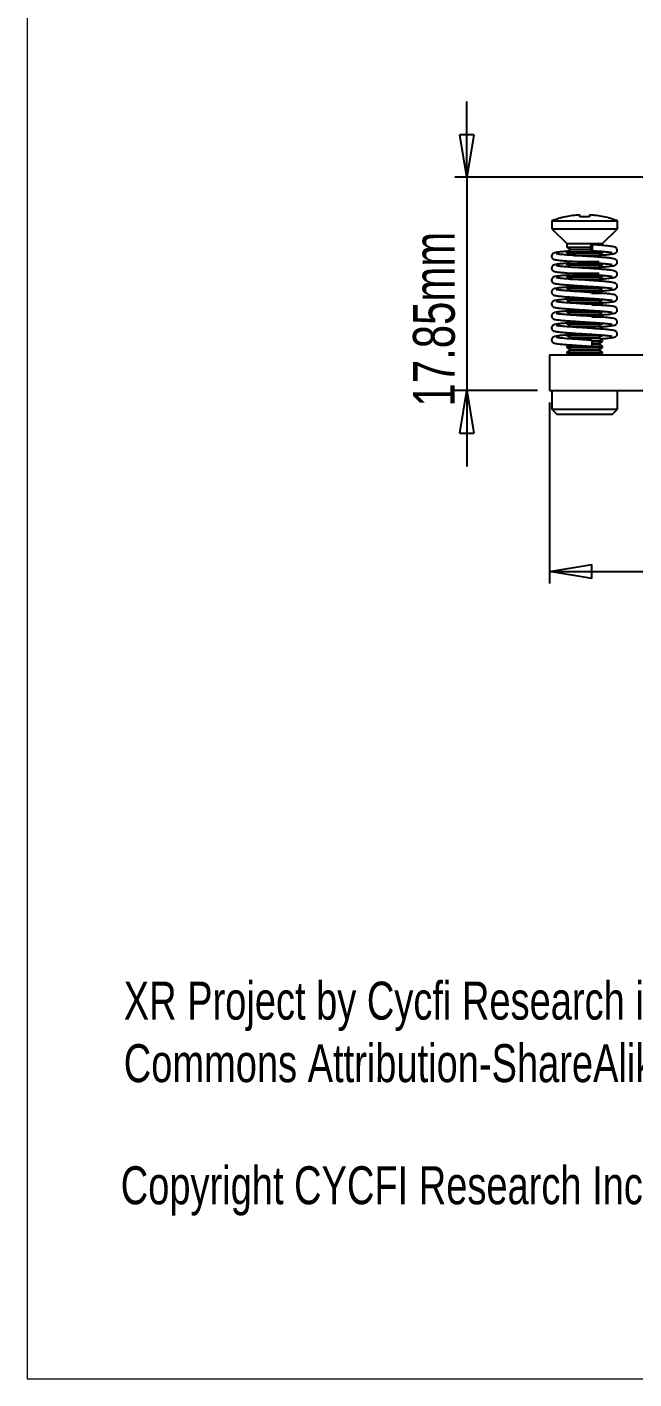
# Model space of a CAD drawing. Header units: millimetres. Extents: x 5 to 292, y 4 to 204.
# Drawn here: x 4.9 to 55.7, y 4.5 to 117.6 of the extents above; entities that cross this region are included whole.
import ezdxf

# ---------------------------------------------------------------- set-up
doc = ezdxf.new("R2010")
doc.units = ezdxf.units.MM
doc.layers.add('LAYER_1', color=179, linetype='Continuous')
doc.styles.add('SLDTEXTSTYLE0', font='TXT', dxfattribs={"width": 0.75})
doc.dimstyles.new('SLDDIMSTYLE1', dxfattribs={"dimtxt": 3.5, "dimasz": 3.556, "dimexe": 0, "dimexo": 0.0625, "dimgap": 0.875, "dimtad": 1, "dimrnd": 1e-09, "dimzin": 4, "dimdsep": 46, "dimtxsty": 'SLDTEXTSTYLE0', "dimblk1": 'CLOSED', "dimblk2": 'CLOSED', "dimsah": 1, "dimcen": 0.09, "dimadec": 0, "dimazin": 1, "dimtfac": 1, "dimtofl": 0, "dimtmove": 0, "dimatfit": 3, "dimldrblk": 'CLOSED', "dimfxl": 1, "dimfrac": 2, "dimtolj": 1, "dimtzin": 12, "dimarcsym": 0})
doc.dimstyles.new('SLDDIMSTYLE2', dxfattribs={"dimtxt": 3.5, "dimasz": 3.556, "dimexe": 0, "dimexo": 0.0625, "dimgap": 0.875, "dimtad": 1, "dimrnd": 1e-09, "dimzin": 12, "dimdsep": 46, "dimtxsty": 'SLDTEXTSTYLE0', "dimblk1": 'CLOSED', "dimblk2": 'CLOSED', "dimsah": 1, "dimcen": 0.09, "dimadec": 0, "dimazin": 3, "dimtfac": 1, "dimtmove": 0, "dimatfit": 0, "dimldrblk": 'CLOSED', "dimfxl": 1, "dimfrac": 2, "dimtolj": 1, "dimtzin": 12, "dimarcsym": 0})

# ---------------------------------------------------------------- blocks, each defined once
blk = doc.blocks.new('SW_NOTE_0')
at = {"layer": 'LAYER_1', "color": 0, "char_height": 3.175, "attachment_point": 1, "style": 'SLDTEXTSTYLE0'}
for s, insert in [('XR Project by Cycfi Research is licensed under a Creative', (0, 4.09)), ('Commons Attribution-ShareAlike 4.0 International License.', (0, -1.14))]:
    blk.add_mtext(s, dxfattribs=dict(at, insert=insert))
blk = doc.blocks.new('_CLOSED')
at = {"color": 0, "linetype": 'ByBlock', "lineweight": -2}
for p, q in [((-1, 0.166667), (0, 0)), ((-1, 0.166667), (-1, -0.166667)), ((0, 0), (-1, -0.166667)), ((0, 0), (-1, 0))]:
    blk.add_line(p, q, dxfattribs=at)
blk = doc.blocks.new('_D_1')
at = {"layer": 'LAYER_1'}
for p, q in [((48.66, 86.17), (48.66, 71.04)), ((131.56, 86.17), (131.56, 71.04)), ((48.66, 72.04), (131.56, 72.04))]:
    blk.add_line(p, q, dxfattribs=at)
at = {"layer": 'LAYER_1', "xscale": 3.556, "yscale": 3.556, "rotation": 180}
blk.add_blockref('_CLOSED', (48.66, 72.04, 1.49), dxfattribs=at)
at = {"layer": 'LAYER_1', "xscale": 3.556, "yscale": 3.556}
blk.add_blockref('_CLOSED', (131.56, 72.04, 1.49), dxfattribs=at)
at = {"layer": 'LAYER_1', "insert": (80.74, 76.55), "char_height": 3.5, "attachment_point": 1, "style": 'SLDTEXTSTYLE0'}
blk.add_mtext('82.90mm', dxfattribs=at)
blk = doc.blocks.new('_D_3')
at = {"layer": 'LAYER_1'}
for p, q in [((41.74, 105.02), (41.74, 111.37)), ((61.61, 105.02), (40.74, 105.02)), ((41.74, 105.02), (41.74, 87.17)), ((47.66, 87.17), (40.74, 87.17)), ((41.74, 87.17), (41.74, 80.82))]:
    blk.add_line(p, q, dxfattribs=at)
at = {"layer": 'LAYER_1', "xscale": 3.556, "yscale": 3.556}
for p, rotation in [((41.74, 105.02, 1.49), 270), ((41.74, 87.17, 1.49), 90)]:
    blk.add_blockref('_CLOSED', p, dxfattribs=dict(at, rotation=rotation))
at = {"layer": 'LAYER_1', "insert": (37.23, 85.83), "char_height": 3.5, "attachment_point": 1, "rotation": 90, "style": 'SLDTEXTSTYLE0'}
blk.add_mtext('17.85mm', dxfattribs=at)

msp = doc.modelspace()

# ---------------------------------------------------------------- linework, layer by layer
at = {"color": 7, "linetype": 'Continuous', "lineweight": 18}
for p, q in [((4.92, 204.48), (4.92, 4.48)), ((4.92, 4.48), (291.92, 4.48))]:
    msp.add_line(p, q, dxfattribs=at)
at = {"color": 7, "linetype": 'Continuous', "lineweight": 25}
for p, q in [((48.857, 101.363), (48.857, 100.716)), ((48.857, 101.363), (54.357, 101.363)), ((48.857, 100.716), (50.107, 99.466)), ((48.857, 100.716), (54.357, 100.716)), ((53.107, 99.466), (54.357, 100.716)), ((54.357, 100.716), (54.357, 101.363)), ((50.107, 99.466), (50.107, 99.162)), ((50.107, 99.466), (53.107, 99.466)), ((50.107, 99.162), (50.387, 98.966)), ((50.107, 99.162), (51.607, 99.162)), ((50.387, 98.966), (50.107, 98.769)), ((50.107, 98.769), (50.107, 98.669)), ((50.107, 98.769), (51.607, 98.769)), ((50.107, 98.669), (50.348, 98.5)), ((50.107, 98.669), (51.607, 98.669)), ((50.387, 98.966), (51.607, 98.966)), ((50.723, 98.473), (51.607, 98.473)), ((51.607, 99.162), (52.118, 99.162)), ((51.607, 98.966), (52.132, 98.966)), ((51.607, 98.769), (53.107, 98.769)), ((51.607, 98.669), (53.107, 98.669)), ((51.607, 98.473), (52.826, 98.473)), ((52.826, 98.473), (53.107, 98.669)), ((53.049, 98.317), (52.826, 98.473)), ((53.107, 98.769), (53.037, 98.818)), ((53.107, 99.312), (53.107, 99.466)), ((53.107, 98.669), (53.107, 98.769)), ((50.387, 97.98), (50.107, 97.784)), ((50.107, 97.784), (50.107, 97.684)), ((50.107, 97.784), (51.607, 97.784)), ((50.107, 97.684), (50.387, 97.487)), ((50.107, 97.684), (51.607, 97.684)), ((50.36, 97.999), (50.387, 97.98)), ((50.387, 97.98), (51.607, 97.98)), ((50.536, 97.487), (51.607, 97.487)), ((51.607, 97.98), (52.826, 97.98)), ((51.607, 97.784), (53.107, 97.784)), ((51.607, 97.684), (53.107, 97.684)), ((51.607, 97.487), (52.826, 97.487)), ((52.826, 97.487), (53.107, 97.684)), ((53.107, 97.291), (52.826, 97.487)), ((53.107, 97.784), (53.06, 97.816)), ((53.107, 97.684), (53.107, 97.784)), ((50.387, 96.994), (50.107, 96.798)), ((50.107, 96.798), (50.107, 96.698)), ((50.107, 96.798), (51.607, 96.798)), ((50.107, 96.698), (50.387, 96.501)), ((50.107, 96.698), (51.607, 96.698)), ((50.387, 96.994), (51.607, 96.994)), ((50.387, 96.501), (51.607, 96.501)), ((51.607, 96.994), (52.826, 96.994)), ((51.607, 96.798), (53.107, 96.798)), ((51.607, 96.698), (53.107, 96.698)), ((51.607, 96.501), (52.826, 96.501)), ((52.826, 96.501), (53.107, 96.698)), ((53.107, 96.305), (52.826, 96.501)), ((53.107, 96.698), (53.107, 96.798)), ((50.387, 96.009), (50.107, 95.812)), ((50.107, 95.812), (50.107, 95.712)), ((50.107, 95.812), (51.607, 95.812)), ((50.107, 95.712), (50.387, 95.516)), ((50.107, 95.712), (51.607, 95.712)), ((50.387, 95.023), (50.107, 94.826)), ((50.387, 95.516), (51.607, 95.516)), ((51.607, 95.812), (53.107, 95.812)), ((51.607, 95.712), (53.107, 95.712)), ((51.607, 95.516), (52.826, 95.516)), ((52.179, 95.319), (53.107, 95.319)), ((52.826, 95.516), (53.107, 95.712)), ((53.107, 95.319), (52.826, 95.516)), ((53.107, 95.712), (53.107, 95.812)), ((50.107, 94.826), (50.107, 94.726)), ((50.107, 94.826), (51.607, 94.826)), ((50.107, 94.726), (50.387, 94.53)), ((50.107, 94.726), (51.607, 94.726)), ((50.335, 94.001), (50.107, 93.841)), ((50.387, 94.53), (50.345, 94.501)), ((50.387, 94.53), (51.607, 94.53)), ((51.607, 94.826), (52.948, 94.826)), ((51.607, 94.726), (53.107, 94.726)), ((51.607, 94.53), (52.826, 94.53)), ((52.192, 94.334), (53.107, 94.334)), ((52.826, 94.53), (53.107, 94.726)), ((53.107, 94.334), (52.826, 94.53)), ((53.107, 94.726), (53.107, 94.826)), ((53.107, 94.234), (53.107, 94.334)), ((50.107, 93.841), (50.107, 93.741)), ((50.107, 93.841), (51.607, 93.841)), ((50.107, 93.741), (50.387, 93.544)), ((50.107, 93.741), (51.607, 93.741)), ((50.317, 93.002), (50.107, 92.855)), ((50.107, 92.855), (50.107, 92.755)), ((50.107, 92.855), (51.607, 92.855)), ((50.107, 92.755), (50.387, 92.559)), ((50.107, 92.755), (51.607, 92.755)), ((50.387, 93.544), (50.327, 93.502)), ((50.387, 93.544), (51.607, 93.544)), ((51.607, 93.841), (52.757, 93.841)), ((51.607, 93.741), (53.107, 93.741)), ((51.607, 93.544), (52.826, 93.544)), ((51.607, 92.855), (52.554, 92.855)), ((51.607, 92.755), (53.107, 92.755)), ((52.192, 93.348), (53.107, 93.348)), ((52.826, 93.544), (53.107, 93.741)), ((53.107, 93.348), (52.826, 93.544)), ((52.826, 92.559), (53.107, 92.755)), ((53.107, 93.741), (53.107, 93.841)), ((53.107, 93.312), (53.107, 93.348)), ((53.107, 92.755), (53.107, 92.812)), ((50.298, 92.003), (50.107, 91.869)), ((50.107, 91.869), (50.107, 91.769)), ((50.107, 91.869), (51.607, 91.869)), ((50.107, 91.769), (50.387, 91.573)), ((50.107, 91.769), (51.607, 91.769)), ((50.387, 92.559), (50.308, 92.503)), ((50.387, 92.559), (51.607, 92.559)), ((51.607, 92.559), (52.826, 92.559)), ((51.607, 91.869), (52.338, 91.869)), ((51.607, 91.769), (53.107, 91.769)), ((52.445, 92.362), (53.107, 92.362)), ((53.107, 92.362), (52.826, 92.559)), ((52.826, 91.573), (53.107, 91.769)), ((53.107, 92.312), (53.107, 92.362)), ((53.107, 91.769), (53.107, 91.812)), ((50.28, 91.005), (50.107, 90.884)), ((50.107, 90.884), (50.107, 90.784)), ((50.107, 90.884), (51.607, 90.884)), ((50.107, 90.784), (50.387, 90.587)), ((50.107, 90.784), (51.607, 90.784)), ((50.387, 90.587), (50.107, 90.391)), ((50.387, 91.573), (50.29, 91.504)), ((50.387, 91.573), (51.607, 91.573)), ((50.387, 90.587), (51.607, 90.587)), ((51.607, 91.573), (52.826, 91.573)), ((51.607, 90.884), (53.107, 90.884)), ((51.607, 90.784), (53.107, 90.784)), ((51.607, 90.587), (52.826, 90.587)), ((52.186, 91.376), (53.107, 91.376)), ((52.225, 91.276), (53.107, 91.276)), ((52.236, 91.08), (52.826, 91.08)), ((53.107, 91.376), (52.826, 91.573)), ((52.826, 91.08), (53.107, 91.276)), ((53.107, 90.884), (52.826, 91.08)), ((52.826, 90.587), (53.107, 90.784)), ((53.107, 90.391), (52.826, 90.587)), ((53.107, 91.276), (53.107, 91.376)), ((53.107, 90.784), (53.107, 90.884)), ((48.657, 90.166), (48.657, 87.166)), ((48.657, 90.166), (57.657, 90.166)), ((50.107, 90.391), (50.107, 90.291)), ((50.107, 90.391), (51.607, 90.391)), ((50.107, 90.291), (50.285, 90.166)), ((50.107, 90.291), (51.607, 90.291)), ((51.607, 90.391), (53.107, 90.391)), ((51.607, 90.291), (53.107, 90.291)), ((52.928, 90.166), (53.107, 90.291)), ((53.107, 90.291), (53.107, 90.391)), ((48.657, 87.166), (57.657, 87.166)), ((48.857, 87.166), (48.857, 85.616)), ((54.357, 85.616), (54.357, 87.166)), ((48.857, 85.616), (49.307, 85.166)), ((48.857, 85.616), (54.357, 85.616)), ((53.907, 85.166), (49.307, 85.166)), ((53.907, 85.166), (54.357, 85.616))]:
    msp.add_line(p, q, dxfattribs=at)
at = {"color": 7, "linetype": 'Continuous', "lineweight": 25, "flags": 128}
for points in [[(51.209, 101.707), (51.206, 101.738), (51.203, 101.766), (51.201, 101.791), (51.199, 101.813), (51.197, 101.832), (51.196, 101.848), (51.195, 101.86), (51.194, 101.87)], [(52.02, 101.87), (52.019, 101.86), (52.018, 101.848), (52.016, 101.832), (52.015, 101.813), (52.013, 101.791), (52.011, 101.766), (52.008, 101.738), (52.005, 101.707)], [(52.237, 99.129), (52.232, 99.033), (52.219, 98.952), (52.2, 98.898), (52.177, 98.879), (52.154, 98.898), (52.135, 98.952), (52.122, 99.033), (52.118, 99.129), (52.122, 99.225), (52.135, 99.306), (52.154, 99.36), (52.177, 99.379), (52.2, 99.36), (52.219, 99.306), (52.232, 99.225), (52.237, 99.129)], [(52.177, 90.879), (52.177, 90.879), (52.2, 90.898), (52.219, 90.952), (52.232, 91.033), (52.237, 91.129), (52.232, 91.225), (52.219, 91.306), (52.2, 91.36), (52.177, 91.379)]]:
    msp.add_lwpolyline(points, dxfattribs=at)
at = {"color": 7, "linetype": 'Continuous', "lineweight": 25}
for centre, radius, start, end in [((51.607, 94.459), 7.423, 93.18729, 102.44072), ((51.607, 94.459), 7.423, 77.55928, 86.81271), ((51.607, 94.493), 7.4, 102.53106, 111.81566), ((47.634, 100.172), 2.827, 32.89211, 33.1244), ((51.607, 93.454), 8.263, 87.23613, 92.76387), ((52.956, 101.876), 0.302, 325.93495, 328.11103), ((51.607, 94.493), 7.4, 68.18434, 77.46894)]:
    msp.add_arc(centre, radius, start, end, dxfattribs=at)
for points, knots in [([(50.184, 98.823), (50.157, 98.821), (49.948, 98.806), (49.64, 98.777), (49.315, 98.743), (49.116, 98.706), (49.012, 98.678), (48.908, 98.61), (48.842, 98.518), (48.823, 98.398), (48.857, 98.291), (48.911, 98.225), (48.989, 98.168), (49.056, 98.147), (49.222, 98.106), (49.51, 98.07), (49.887, 98.034), (50.233, 98.007), (50.545, 97.986), (50.904, 97.961), (51.307, 97.935), (51.74, 97.907), (52.029, 97.888), (52.176, 97.879)], [0, 0, 0, 0, 0.01246011, 0.09748473, 0.17675898, 0.24199652, 0.2940974, 0.31775164, 0.34115309, 0.36203377, 0.37984911, 0.39489254, 0.40885191, 0.44787932, 0.50216778, 0.59761125, 0.67882214, 0.72356582, 0.7713535, 0.8234504, 0.87945273, 0.93863387, 1, 1, 1, 1]), ([(52.848, 97.502), (52.939, 97.509), (53.161, 97.524), (53.452, 97.55), (53.722, 97.579), (53.914, 97.605), (54.069, 97.636), (54.17, 97.671), (54.238, 97.715), (54.272, 97.75), (54.301, 97.791), (54.331, 97.863), (54.335, 97.954), (54.296, 98.061), (54.22, 98.138), (54.132, 98.18), (53.96, 98.223), (53.693, 98.258), (53.332, 98.295), (52.823, 98.337), (52.167, 98.38), (51.435, 98.426), (50.732, 98.473), (50.141, 98.513), (49.689, 98.553), (49.398, 98.586), (49.244, 98.614), (49.234, 98.614), (49.231, 98.614)], [0, 0, 0, 0, 0.030552, 0.0741756, 0.1151993, 0.1576582, 0.1851105, 0.2150375, 0.2343347, 0.2472221, 0.2516419, 0.2618778, 0.2719853, 0.2844251, 0.299543, 0.3331565, 0.3846425, 0.4281216, 0.4801546, 0.5409448, 0.6086033, 0.681891, 0.7516137, 0.8152446, 0.875121, 0.9289594, 0.9746112, 1, 1, 1, 1]), ([(52.176, 98.879), (52.344, 98.868), (52.661, 98.848), (53.059, 98.817), (53.362, 98.791), (53.576, 98.769), (53.726, 98.753), (53.833, 98.738), (53.901, 98.726), (53.909, 98.728), (53.914, 98.729)], [0, 0, 0, 0, 0.1889807, 0.3587111, 0.5056082, 0.6281765, 0.7265501, 0.8123234, 0.906957, 1, 1, 1, 1]), ([(52.871, 98.504), (52.954, 98.51), (53.168, 98.525), (53.452, 98.55), (53.722, 98.579), (53.914, 98.605), (54.069, 98.636), (54.17, 98.671), (54.238, 98.715), (54.272, 98.75), (54.301, 98.791), (54.331, 98.863), (54.335, 98.954), (54.296, 99.061), (54.22, 99.138), (54.132, 99.18), (53.96, 99.223), (53.693, 99.258), (53.332, 99.295), (52.825, 99.337), (52.401, 99.365), (52.178, 99.379)], [0, 0, 0, 0, 0.0461311, 0.1181164, 0.1858115, 0.255875, 0.3011753, 0.3505591, 0.3824023, 0.4036686, 0.4109619, 0.4278522, 0.4445312, 0.4650586, 0.4900053, 0.5454725, 0.6304319, 0.7021789, 0.7880408, 0.8883537, 1, 1, 1, 1]), ([(50.161, 97.821), (50.142, 97.82), (49.941, 97.805), (49.64, 97.777), (49.315, 97.743), (49.116, 97.705), (49.012, 97.678), (48.908, 97.61), (48.842, 97.518), (48.823, 97.398), (48.857, 97.291), (48.911, 97.225), (48.989, 97.168), (49.056, 97.147), (49.222, 97.106), (49.51, 97.07), (49.887, 97.034), (50.233, 97.007), (50.545, 96.986), (50.904, 96.961), (51.307, 96.935), (51.74, 96.907), (52.029, 96.888), (52.176, 96.879)], [0, 0, 0, 0, 0.0089109, 0.0942411, 0.1738003, 0.2392723, 0.2915605, 0.3152996, 0.3387851, 0.3597412, 0.3776202, 0.3927177, 0.4067272, 0.445895, 0.5003785, 0.596165, 0.6776678, 0.7225723, 0.7705317, 0.8228159, 0.8790195, 0.9384133, 1, 1, 1, 1]), ([(52.827, 96.501), (52.926, 96.508), (53.154, 96.524), (53.453, 96.55), (53.722, 96.579), (53.914, 96.605), (54.069, 96.636), (54.17, 96.671), (54.238, 96.715), (54.272, 96.75), (54.301, 96.791), (54.331, 96.863), (54.335, 96.954), (54.296, 97.061), (54.22, 97.138), (54.132, 97.18), (53.96, 97.223), (53.693, 97.258), (53.332, 97.295), (52.823, 97.337), (52.167, 97.38), (51.435, 97.426), (50.732, 97.473), (50.141, 97.513), (49.689, 97.553), (49.398, 97.586), (49.244, 97.614), (49.234, 97.614), (49.231, 97.614)], [0, 0, 0, 0, 0.0328623, 0.076382, 0.1173078, 0.1596656, 0.1870526, 0.2169082, 0.2361594, 0.2490161, 0.2534253, 0.2636366, 0.2737201, 0.2861302, 0.301212, 0.3347455, 0.3861088, 0.4294843, 0.4813933, 0.5420387, 0.6095359, 0.682649, 0.7522056, 0.8156848, 0.8754185, 0.9291287, 0.9746717, 1, 1, 1, 1]), ([(52.176, 97.879), (52.344, 97.868), (52.661, 97.848), (53.059, 97.817), (53.362, 97.791), (53.576, 97.769), (53.726, 97.753), (53.833, 97.738), (53.901, 97.726), (53.909, 97.728), (53.914, 97.729)], [0, 0, 0, 0, 0.1889807, 0.3587111, 0.5056083, 0.6281765, 0.7265501, 0.8123234, 0.906957, 1, 1, 1, 1]), ([(50.138, 96.82), (50.127, 96.819), (49.934, 96.805), (49.64, 96.777), (49.315, 96.743), (49.116, 96.706), (49.012, 96.678), (48.908, 96.61), (48.842, 96.518), (48.823, 96.398), (48.857, 96.291), (48.911, 96.225), (48.989, 96.168), (49.056, 96.147), (49.222, 96.106), (49.51, 96.07), (49.887, 96.034), (50.233, 96.007), (50.545, 95.986), (50.904, 95.961), (51.307, 95.935), (51.74, 95.907), (52.029, 95.888), (52.176, 95.879)], [0, 0, 0, 0, 0.0053368, 0.0909747, 0.1708208, 0.2365289, 0.2890056, 0.3128305, 0.3364007, 0.357432, 0.3753759, 0.3905278, 0.4045879, 0.4438968, 0.4985768, 0.5947088, 0.6765054, 0.7215719, 0.7697042, 0.8221769, 0.8785832, 0.9381912, 1, 1, 1, 1]), ([(52.832, 95.501), (52.929, 95.508), (53.156, 95.524), (53.453, 95.55), (53.722, 95.579), (53.914, 95.605), (54.069, 95.636), (54.17, 95.671), (54.238, 95.715), (54.272, 95.75), (54.301, 95.791), (54.331, 95.863), (54.335, 95.954), (54.296, 96.061), (54.22, 96.138), (54.132, 96.18), (53.96, 96.223), (53.693, 96.258), (53.332, 96.295), (52.823, 96.337), (52.167, 96.38), (51.435, 96.426), (50.732, 96.473), (50.141, 96.513), (49.689, 96.553), (49.398, 96.586), (49.244, 96.614), (49.234, 96.614), (49.231, 96.614)], [0, 0, 0, 0, 0.0323808, 0.0759221, 0.1168684, 0.1592473, 0.1866478, 0.2165182, 0.235779, 0.2486422, 0.2530538, 0.2632701, 0.2733586, 0.2857749, 0.3008642, 0.3344144, 0.3858032, 0.4292004, 0.4811351, 0.5418108, 0.6093416, 0.6824911, 0.7520822, 0.8155931, 0.8753565, 0.9290934, 0.9746591, 1, 1, 1, 1]), ([(52.176, 96.879), (52.344, 96.868), (52.661, 96.848), (53.059, 96.817), (53.362, 96.791), (53.576, 96.769), (53.726, 96.753), (53.833, 96.738), (53.901, 96.726), (53.909, 96.728), (53.914, 96.729)], [0, 0, 0, 0, 0.1889807, 0.358711, 0.5056083, 0.6281765, 0.7265501, 0.8123233, 0.9069569, 1, 1, 1, 1]), ([(50.115, 95.818), (50.112, 95.818), (49.927, 95.804), (49.641, 95.777), (49.315, 95.743), (49.116, 95.705), (49.012, 95.678), (48.908, 95.61), (48.842, 95.518), (48.823, 95.398), (48.857, 95.291), (48.911, 95.225), (48.989, 95.168), (49.056, 95.147), (49.222, 95.106), (49.51, 95.07), (49.887, 95.034), (50.233, 95.007), (50.545, 94.986), (50.904, 94.961), (51.307, 94.935), (51.74, 94.907), (52.029, 94.888), (52.176, 94.879)], [0, 0, 0, 0, 0.0017368, 0.0876847, 0.1678198, 0.2337657, 0.2864323, 0.3103433, 0.3339988, 0.3551067, 0.373115, 0.3883218, 0.4024328, 0.441884, 0.496762, 0.5932418, 0.6753346, 0.7205641, 0.7688707, 0.8215333, 0.8781438, 0.9379675, 1, 1, 1, 1]), ([(52.864, 94.504), (52.95, 94.51), (53.166, 94.525), (53.452, 94.55), (53.722, 94.579), (53.914, 94.605), (54.069, 94.636), (54.17, 94.671), (54.238, 94.715), (54.272, 94.75), (54.301, 94.791), (54.331, 94.863), (54.335, 94.954), (54.296, 95.061), (54.22, 95.138), (54.132, 95.18), (53.96, 95.223), (53.693, 95.258), (53.332, 95.295), (52.823, 95.337), (52.167, 95.38), (51.435, 95.426), (50.732, 95.473), (50.141, 95.513), (49.689, 95.553), (49.398, 95.586), (49.244, 95.614), (49.234, 95.614), (49.231, 95.614)], [0, 0, 0, 0, 0.0287758, 0.0724794, 0.1135782, 0.156115, 0.1836176, 0.2135994, 0.2329319, 0.245843, 0.2502709, 0.2605253, 0.2706513, 0.2831139, 0.2982594, 0.3319346, 0.3835149, 0.4270737, 0.479202, 0.5401037, 0.6078861, 0.6813081, 0.7511586, 0.814906, 0.8748921, 0.9288293, 0.9745647, 1, 1, 1, 1]), ([(52.176, 95.879), (52.344, 95.868), (52.661, 95.848), (53.059, 95.817), (53.362, 95.791), (53.576, 95.769), (53.726, 95.753), (53.833, 95.738), (53.901, 95.726), (53.909, 95.728), (53.914, 95.729)], [0, 0, 0, 0, 0.1889807, 0.3587111, 0.5056083, 0.6281765, 0.7265501, 0.8123234, 0.906957, 1, 1, 1, 1]), ([(50.107, 94.817), (50.106, 94.817), (49.924, 94.804), (49.641, 94.777), (49.315, 94.743), (49.116, 94.706), (49.012, 94.678), (48.908, 94.61), (48.842, 94.518), (48.823, 94.398), (48.857, 94.291), (48.911, 94.225), (48.989, 94.168), (49.056, 94.147), (49.222, 94.106), (49.51, 94.07), (49.887, 94.034), (50.233, 94.007), (50.545, 93.986), (50.904, 93.961), (51.307, 93.935), (51.74, 93.907), (52.029, 93.888), (52.176, 93.879)], [0, 0, 0, 0, 0.0004196, 0.0864808, 0.1667217, 0.2327546, 0.2854907, 0.3094332, 0.3331199, 0.3542556, 0.3722881, 0.387515, 0.4016445, 0.4411478, 0.4960981, 0.5927053, 0.6749063, 0.7201955, 0.7685658, 0.8212979, 0.877983, 0.9378856, 1, 1, 1, 1]), ([(52.883, 93.505), (52.962, 93.51), (53.171, 93.525), (53.452, 93.55), (53.722, 93.579), (53.914, 93.605), (54.069, 93.636), (54.17, 93.671), (54.238, 93.715), (54.272, 93.75), (54.301, 93.791), (54.331, 93.863), (54.335, 93.954), (54.296, 94.061), (54.22, 94.138), (54.132, 94.18), (53.96, 94.223), (53.693, 94.258), (53.332, 94.295), (52.823, 94.337), (52.167, 94.38), (51.435, 94.426), (50.732, 94.473), (50.141, 94.513), (49.689, 94.553), (49.398, 94.586), (49.244, 94.614), (49.234, 94.614), (49.231, 94.614)], [0, 0, 0, 0, 0.0267201, 0.0705162, 0.111702, 0.1543288, 0.1818896, 0.2119348, 0.2313083, 0.2442466, 0.2486841, 0.2589602, 0.2691077, 0.2815966, 0.2967742, 0.3305206, 0.3822101, 0.4258611, 0.4780997, 0.5391303, 0.6070562, 0.6806336, 0.7506319, 0.8145143, 0.8746273, 0.9286786, 0.9745108, 1, 1, 1, 1]), ([(52.176, 94.879), (52.344, 94.868), (52.661, 94.848), (53.059, 94.817), (53.362, 94.791), (53.576, 94.769), (53.726, 94.753), (53.833, 94.738), (53.901, 94.726), (53.909, 94.728), (53.914, 94.729)], [0, 0, 0, 0, 0.1889807, 0.358711, 0.5056083, 0.6281765, 0.7265501, 0.8123233, 0.9069569, 1, 1, 1, 1]), ([(50.107, 93.817), (50.106, 93.817), (49.924, 93.804), (49.641, 93.777), (49.315, 93.743), (49.116, 93.706), (49.012, 93.678), (48.908, 93.61), (48.842, 93.518), (48.823, 93.398), (48.857, 93.291), (48.911, 93.225), (48.989, 93.168), (49.056, 93.147), (49.222, 93.106), (49.51, 93.07), (49.887, 93.034), (50.233, 93.007), (50.545, 92.986), (50.904, 92.961), (51.307, 92.935), (51.74, 92.907), (52.029, 92.888), (52.176, 92.879)], [0, 0, 0, 0, 0.0004196, 0.0864809, 0.1667217, 0.2327546, 0.2854907, 0.3094334, 0.3331201, 0.3542558, 0.3722879, 0.3875148, 0.4016443, 0.4411477, 0.496098, 0.5927052, 0.6749062, 0.7201954, 0.7685658, 0.8212979, 0.877983, 0.9378856, 1, 1, 1, 1]), ([(50.105, 92.817), (50.105, 92.817), (49.924, 92.804), (49.641, 92.777), (49.315, 92.743), (49.116, 92.705), (49.012, 92.678), (48.908, 92.61), (48.842, 92.518), (48.823, 92.398), (48.857, 92.291), (48.911, 92.225), (48.989, 92.168), (49.056, 92.147), (49.222, 92.106), (49.51, 92.07), (49.887, 92.034), (50.233, 92.007), (50.545, 91.986), (50.904, 91.961), (51.307, 91.935), (51.74, 91.907), (52.029, 91.888), (52.176, 91.879)], [0, 0, 0, 0, 0.0001667, 0.0862497, 0.1665108, 0.2325605, 0.28531, 0.3092586, 0.3329514, 0.3540922, 0.3721291, 0.3873598, 0.4014929, 0.4410062, 0.4959705, 0.5926021, 0.6748239, 0.7201246, 0.7685072, 0.8212526, 0.8779521, 0.9378699, 1, 1, 1, 1]), ([(52.901, 92.506), (52.974, 92.511), (53.177, 92.526), (53.452, 92.55), (53.723, 92.579), (53.914, 92.605), (54.069, 92.636), (54.17, 92.671), (54.238, 92.715), (54.272, 92.75), (54.301, 92.791), (54.331, 92.863), (54.335, 92.954), (54.296, 93.061), (54.22, 93.138), (54.132, 93.18), (53.96, 93.223), (53.693, 93.258), (53.332, 93.295), (52.823, 93.337), (52.167, 93.38), (51.435, 93.426), (50.732, 93.473), (50.141, 93.513), (49.689, 93.553), (49.398, 93.586), (49.244, 93.614), (49.234, 93.614), (49.231, 93.614)], [0, 0, 0, 0, 0.0246555, 0.0685445, 0.1098177, 0.1525349, 0.1801542, 0.2102631, 0.2296777, 0.2426435, 0.2470902, 0.2573883, 0.2675571, 0.2800726, 0.2952824, 0.3291004, 0.3808995, 0.4246432, 0.4769926, 0.5381526, 0.6062226, 0.6799561, 0.7501029, 0.8141208, 0.8743614, 0.9285273, 0.9744568, 1, 1, 1, 1]), ([(52.176, 93.879), (52.344, 93.868), (52.661, 93.848), (53.059, 93.817), (53.362, 93.791), (53.576, 93.769), (53.726, 93.753), (53.833, 93.738), (53.901, 93.726), (53.909, 93.728), (53.914, 93.729)], [0, 0, 0, 0, 0.1889807, 0.3587111, 0.5056082, 0.6281765, 0.7265501, 0.8123234, 0.906957, 1, 1, 1, 1]), ([(52.176, 92.879), (52.344, 92.868), (52.661, 92.848), (53.059, 92.817), (53.362, 92.791), (53.576, 92.769), (53.726, 92.753), (53.833, 92.738), (53.901, 92.726), (53.909, 92.728), (53.914, 92.729)], [0, 0, 0, 0, 0.1889807, 0.3587111, 0.5056083, 0.6281765, 0.7265501, 0.8123234, 0.906957, 1, 1, 1, 1]), ([(50.107, 91.817), (50.106, 91.817), (49.924, 91.804), (49.641, 91.777), (49.315, 91.743), (49.116, 91.705), (49.012, 91.678), (48.908, 91.61), (48.842, 91.518), (48.823, 91.398), (48.857, 91.291), (48.911, 91.225), (48.989, 91.168), (49.056, 91.147), (49.222, 91.106), (49.51, 91.07), (49.887, 91.034), (50.233, 91.007), (50.545, 90.986), (50.904, 90.961), (51.307, 90.935), (51.74, 90.907), (52.029, 90.888), (52.176, 90.879)], [0, 0, 0, 0, 0.00041957, 0.08648087, 0.16672167, 0.23275464, 0.28549075, 0.30943332, 0.33312009, 0.35425556, 0.37228791, 0.38751476, 0.40164432, 0.44114762, 0.49609796, 0.59270513, 0.67490618, 0.72019539, 0.76856574, 0.82129783, 0.87798296, 0.93788565, 1, 1, 1, 1]), ([(52.178, 92.379), (51.927, 92.395), (51.437, 92.426), (50.731, 92.473), (50.141, 92.513), (49.689, 92.553), (49.398, 92.586), (49.244, 92.614), (49.234, 92.614), (49.231, 92.614)], [0, 0, 0, 0, 0.1872467, 0.3653848, 0.5279587, 0.68094, 0.8184948, 0.9351328, 1, 1, 1, 1]), ([(52.176, 91.879), (52.344, 91.868), (52.661, 91.848), (53.059, 91.817), (53.362, 91.791), (53.576, 91.769), (53.726, 91.753), (53.833, 91.738), (53.901, 91.726), (53.909, 91.728), (53.914, 91.729)], [0, 0, 0, 0, 0.1889807, 0.3587111, 0.5056083, 0.6281765, 0.7265501, 0.8123234, 0.906957, 1, 1, 1, 1]), ([(52.92, 91.508), (52.986, 91.512), (53.183, 91.526), (53.452, 91.55), (53.723, 91.579), (53.914, 91.605), (54.069, 91.636), (54.17, 91.671), (54.238, 91.715), (54.272, 91.75), (54.301, 91.791), (54.331, 91.863), (54.335, 91.954), (54.296, 92.061), (54.22, 92.138), (54.132, 92.18), (53.96, 92.223), (53.693, 92.258), (53.332, 92.295), (52.825, 92.337), (52.401, 92.365), (52.178, 92.379)], [0, 0, 0, 0, 0.037301, 0.1099528, 0.1782745, 0.2489865, 0.2947062, 0.3445471, 0.3766851, 0.3981482, 0.405509, 0.4225559, 0.4393892, 0.4601067, 0.4852843, 0.541265, 0.6270108, 0.699422, 0.7860787, 0.8873202, 1, 1, 1, 1]), ([(52.178, 91.379), (51.927, 91.395), (51.437, 91.426), (50.731, 91.473), (50.141, 91.513), (49.689, 91.553), (49.398, 91.586), (49.244, 91.614), (49.234, 91.614), (49.231, 91.614)], [0, 0, 0, 0, 0.1872467, 0.3653848, 0.5279587, 0.68094, 0.8184948, 0.9351328, 1, 1, 1, 1])]:
    msp.add_open_spline(points, degree=3, knots=knots, dxfattribs=at)

# ---------------------------------------------------------------- block references
at = {"layer": 'LAYER_1'}
msp.add_blockref('SW_NOTE_0', (13.019, 33.63), dxfattribs=at)

# ---------------------------------------------------------------- texts
at = {"layer": 'LAYER_1', "insert": (12.766, 22.275), "char_height": 3.175, "attachment_point": 1, "style": 'SLDTEXTSTYLE0'}
msp.add_mtext('Copyright CYCFI Research Inc. 2013-2016', dxfattribs=at)

# ---------------------------------------------------------------- dimensions: what is measured, and where the dimension line sits
at = {"layer": 'LAYER_1'}
dim = msp.add_linear_dim(base=(41.738, 87.166), p1=(62.607, 105.016), p2=(48.657, 87.166), angle=90, dimstyle='SLDDIMSTYLE2', dxfattribs=at)
dim.commit()
dim.dimension.update_dxf_attribs({"geometry": '_D_3', "text_midpoint": (41.738, 96.024), "dimtype": 160})
dim = msp.add_linear_dim(base=(131.557, 72.043), p1=(48.657, 87.166), p2=(131.557, 87.166), dimstyle='SLDDIMSTYLE1', dxfattribs=at)
dim.commit()
dim.dimension.update_dxf_attribs({"geometry": '_D_1', "text_midpoint": (90.936, 72.043), "dimtype": 160})

doc.saveas('drawing.dxf')
